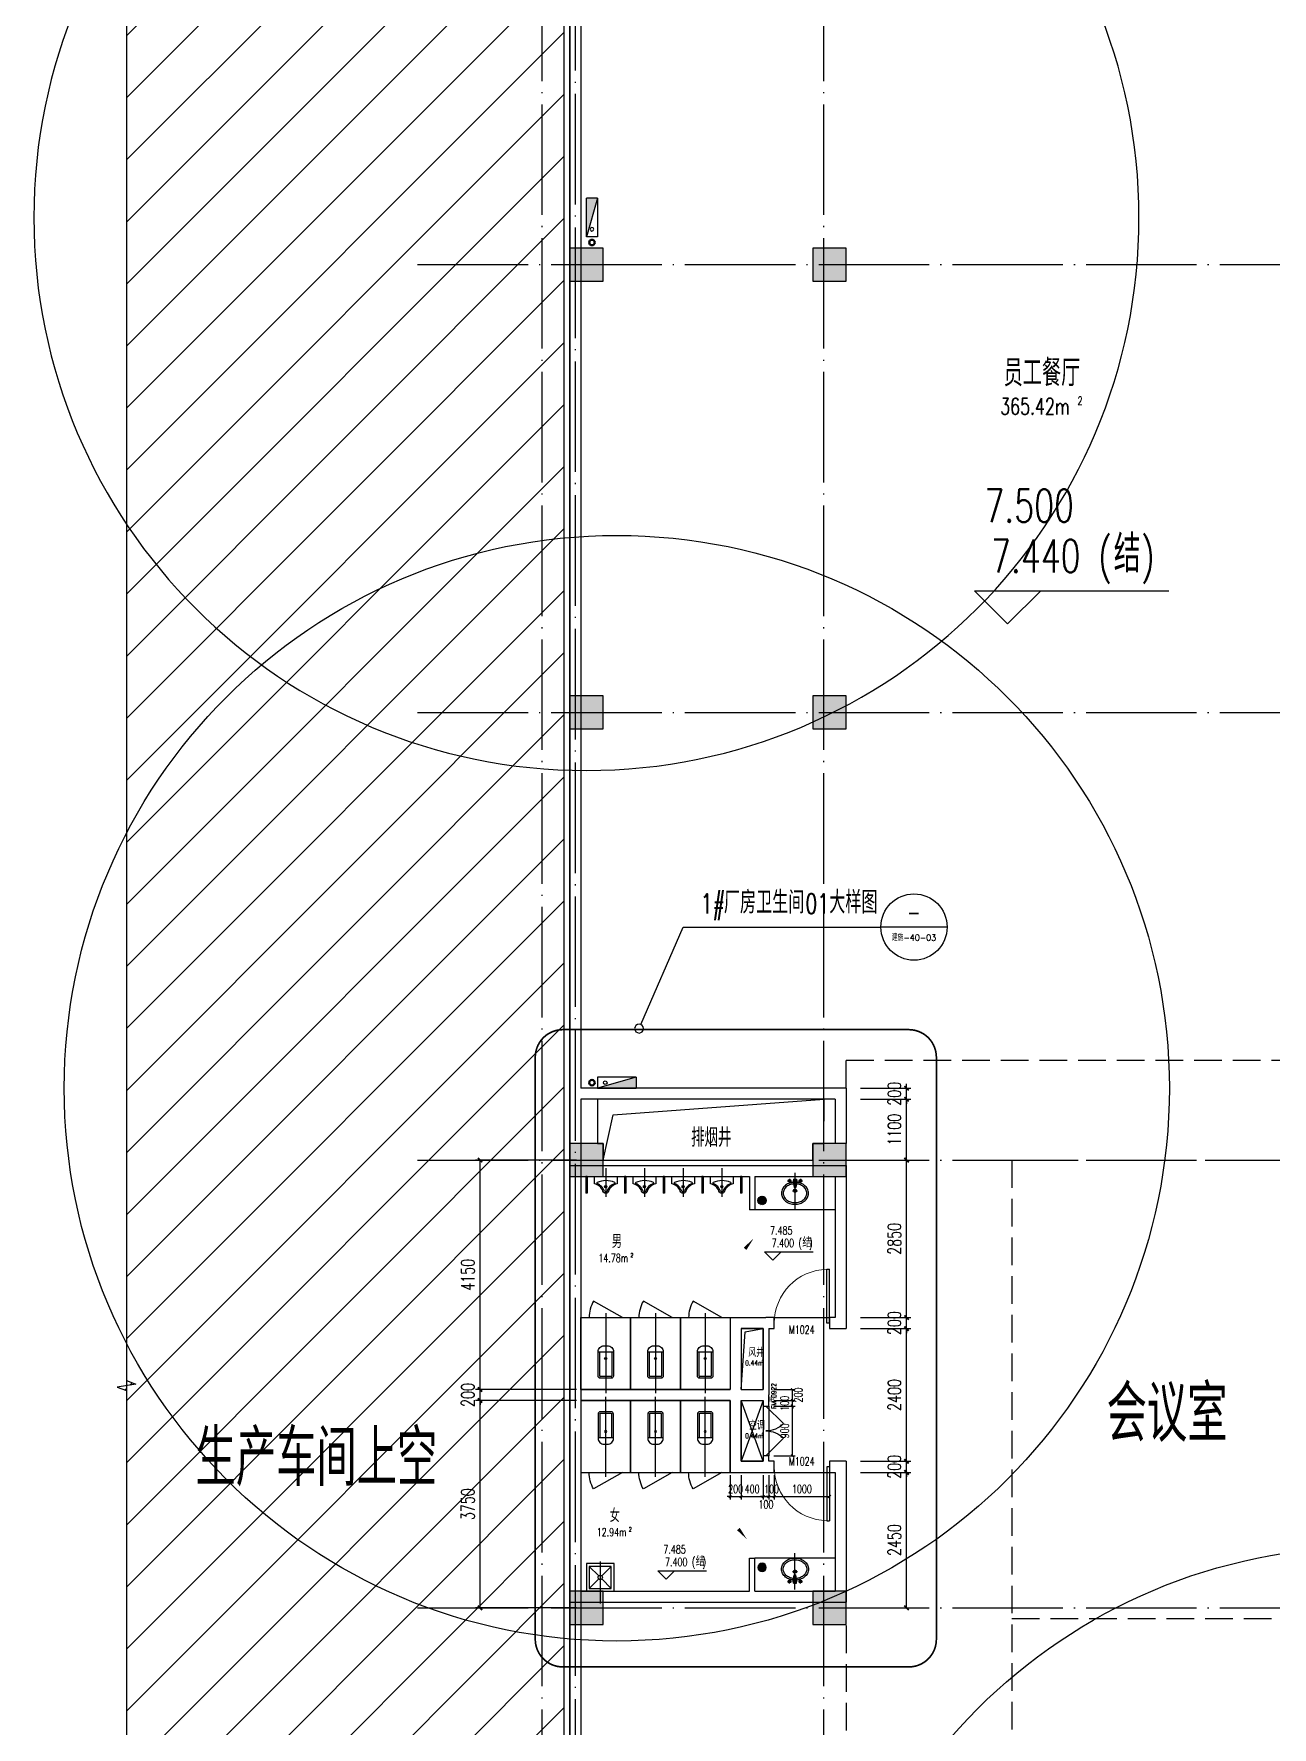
# Model space of a CAD drawing. Extents: x -1313754 to 847533, y 489853 to 941203.
# Drawn here: x -93656 to -71242, y 781061 to 811695 of the extents above; entities that cross this region are included whole.
import ezdxf
from ezdxf.enums import TextEntityAlignment as Align

# ---------------------------------------------------------------- set-up
doc = ezdxf.new("R2010")
doc.units = 0
doc.header["$LTSCALE"] = 1000
doc.header["$MEASUREMENT"] = 0
for name, pattern in [('10平面$1$DOTE', [2.42, 2, -0.2, 0.02, -0.2]), ('DASH', [0.35, 0.25, -0.1]), ('DOTE', [2.42, 2, -0.2, 0.02, -0.2])]:
    doc.linetypes.add(name, pattern=pattern)
doc.layers.get('Defpoints').update_dxf_attribs({"color": 210})
for name, color, linetype in [('10平面$1$A-AXIS-DOTE', 14, '10平面$1$DOTE'), ('A-AXIS-DOTE', 14, 'DOTE'), ('A-AXIS-DP', 126, 'Continuous'), ('A-AXIS-SYMB', 3, 'Continuous'), ('A-CURTAIN', 134, 'Continuous'), ('A-HATCH-2', 251, 'Continuous'), ('A-LIN-V', 9, 'Continuous'), ('A-WC', 223, 'Continuous'), ('A-WINDOW', 140, 'Continuous'), ('A-防火门窗', 1, 'Continuous'), ('AS-COLN', 6, 'Continuous'), ('AS-WALL', 40, 'Continuous'), ('AS-结构边线层', 200, 'Continuous'), ('DIM_ELEV', 3, 'Continuous'), ('PUB_HATCH', 8, 'Continuous'), ('PUB_TEXT', 7, 'Continuous'), ('SB_ZF消火栓', 10, 'Continuous'), ('建-房间', 7, 'Continuous'), ('建-标高', 3, 'Continuous'), ('建-门', 4, 'Continuous'), ('建-门窗编号', 7, 'Continuous')]:
    doc.layers.add(name, color=color, linetype=linetype)
doc.layers.add('LG-ZF消防', color=1, linetype='Continuous', lineweight=60)
doc.styles.add('_TCH_DIM', font='SIMPLEX', dxfattribs={"bigfont": 'GBCBIG'})
doc.styles.add('_TCH_DIM_T3', font='SIMPLEX', dxfattribs={"width": 0.705882, "bigfont": 'GBCBIG'})
doc.styles.add('A-AREA', font='SIMPLEX', dxfattribs={"bigfont": 'GBCBIG'})
doc.styles.add('A-STANDARD', font='SIMPLEX', dxfattribs={"bigfont": 'GBCBIG'})
doc.styles.add('A-WIN-LABEL', font='SIMPLEX', dxfattribs={"bigfont": 'GBCBIG'})
doc.styles.get("Standard").update_dxf_attribs({"font": 'gbenor.shx', "bigfont": 'gbcbig.shx'})
doc.dimstyles.new('_TCH_ARCH&&50', dxfattribs={"dimtxt": 148.75, "dimasz": 50, "dimexe": 50, "dimexo": 50, "dimgap": 63.125, "dimtad": 1, "dimdec": 0, "dimzin": 0, "dimdsep": 46, "dimtxsty": '_TCH_DIM_T3', "dimblk": 'ARCHTICK', "dimcen": 0.09, "dimclrt": 7, "dimazin": 2, "dimtfac": 1, "dimtdec": 0, "dimtix": 1, "dimtmove": 2, "dimatfit": 3, "dimfxl": 0, "dimtolj": 1, "dimtzin": 0, "dimarcsym": 0})
doc.dimstyles.new('_TCH_ARCH&&80', dxfattribs={"dimtxt": 238, "dimasz": 80, "dimexe": 80, "dimexo": 80, "dimgap": 101, "dimtad": 1, "dimdec": 0, "dimzin": 0, "dimdsep": 46, "dimtxsty": '_TCH_DIM_T3', "dimblk": 'ARCHTICK', "dimcen": 0.09, "dimclrt": 7, "dimazin": 2, "dimtfac": 1, "dimtdec": 0, "dimtix": 1, "dimtmove": 2, "dimatfit": 3, "dimfxl": 0, "dimtolj": 1, "dimtzin": 0, "dimarcsym": 0})

# ---------------------------------------------------------------- blocks, each defined once
blk = doc.blocks.new('dote')
at = {"layer": 'A-AXIS-DOTE'}
for p, q in [((136282.2, -69000), (136282.2, 36606.4)), ((141382.2, -69000), (141382.2, 36662.3)), ((136882.2, -68810), (136882.2, 36400)), ((134026.4, 2700), (158590, 2700)), ((134026.4, -5400), (158590, -5400)), ((134026.4, -13500), (158590, -13500)), ((134026.4, -21600), (158641.5, -21600))]:
    blk.add_line(p, q, dxfattribs=at)
blk = doc.blocks.new('10平面$0$A$C45A45C18')
at = {"color": 0}
for p, q in [((-117, -125), (-117, 75)), ((-107, 85), (322, 85)), ((322, -165), (322, 115)), ((950, -325, 0), (1250, 195, 0)), ((322, -135), (-107, -135))]:
    blk.add_line(p, q, dxfattribs=at)
at = {"color": 0, "elevation": 0}
blk.add_lwpolyline([(-350, 425), (950, 425), (950, -475), (-350, -475)], close=True, dxfattribs=at)
at = {"color": 0}
blk.add_lwpolyline([(-107, -165, -0.414214), (-147, -125), (-147, 75, -0.414214), (-107, 115), (332, 115, -0.414214), (442, 5), (442, -55, -0.414214), (332, -165)], format="xyb", close=True, dxfattribs=at)
blk.add_circle((211, -25), 20, dxfattribs=at)
for centre, radius, start, end in [((-107, 75), 10, 90, 180), ((950, -325, 0), 600, 60, 90), ((-107, -125), 10, 180, 270)]:
    blk.add_arc(centre, radius, start, end, dxfattribs=at)
for p in [(-147, -25), (211, -25)]:
    blk.add_point(p, dxfattribs=at)
at = {"layer": '10平面$1$A-AXIS-DOTE'}
blk.add_line((1031, -25), (-419, -25), dxfattribs=at)
blk = doc.blocks.new('10平面$0$$lvtry$00000224')
at = {"color": 0}
for p, q in [((-363, 0), (-363, -300)), ((-338, 0), (-363, 0)), ((-338, -300), (-363, -300)), ((-338, 0), (-338, -300)), ((337, 0), (337, -300)), ((362, 0), (337, 0)), ((362, -300), (337, -300)), ((362, 0), (362, -300))]:
    blk.add_line(p, q, dxfattribs=at)
at = {"color": 0, "elevation": 0}
blk.add_lwpolyline([(-205, -131), (-205, 0), (205, 0), (205, -131, 0.268068), (51, -263, -0.317765), (0, -300, -0.317765), (-51, -263, 0.268068)], format="xyb", close=True, dxfattribs=at)
at = {"color": 0}
blk.add_circle((0, -182, 0), 20, dxfattribs=at)
for centre, radius, start, end in [((-152, -115, 0), 10, 114.1084, 248.1394), ((5, -466, 0), 395, 66.6675, 114.1084), ((-243, -341, 0), 233, 19.2639, 68.1394), ((0, -256, 0), 24, 199.2639, 269.4998), ((0, -256, 0), 24, 270.5002, 340.7361), ((243, -341, 0), 233, 110.4941, 160.7361), ((158, -113, 0), 10, 290.4941, 66.6675)]:
    blk.add_arc(centre, radius, start, end, dxfattribs=at)
blk.add_point((0, -182, 0), dxfattribs=at)
at = {"layer": '10平面$1$A-AXIS-DOTE'}
blk.add_lwpolyline([(0, 153), (0, -367)], dxfattribs=at)
blk = doc.blocks.new('A$C34D37DA4')
at = {"ltscale": 0.5}
for points in [[(-250, -108), (250, -108), (250, 392), (-250, 392)], [(-200, -58), (200, -58), (200, 342), (-200, 342)]]:
    blk.add_lwpolyline(points, close=True, dxfattribs=at)
for points in [[(-200, 342), (-28, 171)], [(28, 171), (200, 342)], [(-200, -58), (-28, 114)], [(28, 114), (200, -58)]]:
    blk.add_lwpolyline(points, dxfattribs=at)
blk.add_circle((0, 142), 40, dxfattribs=at)
at = {"layer": 'A-AXIS-DOTE'}
blk.add_lwpolyline([(0, 427), (0, -333)], dxfattribs=at)
blk = doc.blocks.new('345345345')
at = {"layer": 'A-WC'}
h = blk.add_hatch(dxfattribs=at)
h.set_pattern_fill('ANSI31', color=256, scale=20)
h.set_pattern_definition([(45, (0, 0), (-22.4506403, 22.4506403), [])])
edge = h.paths.add_edge_path()
edge.add_arc((84993, -2400003), 150, 0, 360)
blk.add_circle((84993, -2400003), 150, dxfattribs=at)
blk = doc.blocks.new('$DorLib2D$00000001')
for p, q in [((0.45, 0.975), (0.5, 0.975)), ((0.45, 0), (0.45, 0.975)), ((0.5, 0), (0.5, 0.975)), ((0.5, 0), (0.45, 0))]:
    blk.add_line(p, q)
at = {"lineweight": 13}
blk.add_arc((0.475, 0), 0.975, 91.4693, 180, dxfattribs=at)
blk = doc.blocks.new('$DorLib2D$00000116')
at = {"color": 0}
for p, q in [((-0.5, 0), (-0.146, 0.354)), ((0.5, 0), (0.146, 0.354))]:
    blk.add_line(p, q, dxfattribs=at)
for centre, start, end in [((-0.5, 0), 0, 45), ((0.5, 0), 135, 180)]:
    blk.add_arc(centre, 0.5, start, end, dxfattribs=at)
blk = doc.blocks.new('33333333')
at = {"layer": '10平面$1$A-AXIS-DOTE'}
for points in [[(-140279, 791090), (-140279, 790430)], [(-140279, 783550), (-140279, 784210)]]:
    blk.add_lwpolyline(points, dxfattribs=at)
at = {"layer": 'A-AXIS-SYMB'}
for points in [[(-141450, 789390, 0, 0, 0), (-141030, 789900, 0, 64, 0), (-141183, 789715, 0, 0, 0)], [(-141570, 784970, 0, 0, 0), (-141150, 784460, 0, 64, 0), (-141303, 784645, 0, 0, 0)]]:
    blk.add_lwpolyline(points, format="xyseb", dxfattribs=at)
at = {"layer": 'A-WC'}
for p, q in [((-140379, 790983), (-140379, 790909)), ((-140304, 790972), (-140311, 790933)), ((-140304, 790972), (-140254, 790972)), ((-140304, 790972), (-140296, 790826)), ((-140254, 790972), (-140262, 790826)), ((-140254, 790972), (-140248, 790933)), ((-140179, 790983), (-140179, 790909)), ((-140416, 790946), (-140343, 790946)), ((-140324, 790765), (-140234, 790765)), ((-140311, 790933), (-140296, 790826)), ((-140303, 790953), (-140255, 790953)), ((-140296, 790836), (-140262, 790836)), ((-140296, 790826), (-140262, 790826)), ((-140279, 790810), (-140279, 790720)), ((-140248, 790933), (-140262, 790826)), ((-140216, 790946), (-140143, 790946)), ((-139554, 790420), (-141004, 790420)), ((-139554, 784120), (-141004, 784120)), ((-140416, 783694), (-140343, 783694)), ((-140379, 783657), (-140379, 783731)), ((-140324, 783875), (-140234, 783875)), ((-140311, 783707), (-140296, 783814)), ((-140304, 783668), (-140311, 783707)), ((-140304, 783668), (-140296, 783814)), ((-140304, 783668), (-140254, 783668)), ((-140303, 783687), (-140255, 783687)), ((-140296, 783814), (-140262, 783814)), ((-140296, 783804), (-140262, 783804)), ((-140279, 783830), (-140279, 783920)), ((-140254, 783668), (-140262, 783814)), ((-140248, 783707), (-140262, 783814)), ((-140254, 783668), (-140248, 783707)), ((-140216, 783694), (-140143, 783694)), ((-140179, 783657), (-140179, 783731))]:
    blk.add_line(p, q, dxfattribs=at)
for points in [[(-140309, 790919, 0.055034), (-140372, 790905, 0.088849), (-140448, 790864, 0.104988), (-140503, 790797, 0.12017), (-140522, 790720, 0.12017), (-140503, 790643, 0.104988), (-140448, 790576, 0.088849), (-140372, 790535, 0.080052), (-140279, 790520, 0.080052)], [(-140305, 790889, 0.056066), (-140363, 790877, 0.088849), (-140430, 790840, 0.104988), (-140477, 790783, 0.12017), (-140492, 790720, 0.12017), (-140477, 790657, 0.104988), (-140430, 790600, 0.088849), (-140363, 790563, 0.080052), (-140279, 790550, 0.080052)], [(-140279, 790520, 0.080052), (-140186, 790535, 0.088849), (-140110, 790576, 0.104988), (-140055, 790643, 0.12017), (-140036, 790720, 0.12017), (-140055, 790797, 0.104988), (-140110, 790864, 0.088849), (-140186, 790905, 0.055034), (-140250, 790919, 0.080052)], [(-140279, 790550, 0.080052), (-140196, 790563, 0.088849), (-140129, 790600, 0.104988), (-140082, 790657, 0.12017), (-140066, 790720, 0.12017), (-140082, 790783, 0.104988), (-140129, 790840, 0.088849), (-140196, 790877, 0.056066), (-140254, 790889, 0.080052)], [(-140309, 783721, -0.055034), (-140372, 783735, -0.088849), (-140448, 783776, -0.104988), (-140503, 783843, -0.12017), (-140522, 783920, -0.12017), (-140503, 783997, -0.104988), (-140448, 784064, -0.088849), (-140372, 784105, -0.080052), (-140279, 784120, -0.080052)], [(-140305, 783751, -0.056066), (-140363, 783763, -0.088849), (-140430, 783800, -0.104988), (-140477, 783857, -0.12017), (-140492, 783920, -0.12017), (-140477, 783983, -0.104988), (-140430, 784040, -0.088849), (-140363, 784077, -0.080052), (-140279, 784090, -0.080052)], [(-140279, 784120, -0.080052), (-140186, 784105, -0.088849), (-140110, 784064, -0.104988), (-140055, 783997, -0.12017), (-140036, 783920, -0.12017), (-140055, 783843, -0.104988), (-140110, 783776, -0.088849), (-140186, 783735, -0.055034), (-140250, 783721, -0.080052)], [(-140279, 784090, -0.080052), (-140196, 784077, -0.088849), (-140129, 784040, -0.104988), (-140082, 783983, -0.12017), (-140066, 783920, -0.12017), (-140082, 783857, -0.104988), (-140129, 783800, -0.088849), (-140196, 783763, -0.056066), (-140254, 783751, -0.080052)]]:
    blk.add_lwpolyline(points, format="xyb", dxfattribs=at)
for centre, radius in [((-140379, 790946), 25), ((-140179, 790946), 25), ((-140379, 790946), 15), ((-140279, 790765), 30), ((-140279, 790765), 20), ((-140179, 790946), 15), ((-140379, 783694), 25), ((-140379, 783694), 15), ((-140279, 783875), 30), ((-140279, 783875), 20), ((-140179, 783694), 25), ((-140179, 783694), 15)]:
    blk.add_circle(centre, radius, dxfattribs=at)
for centre, start, end in [((-140280, 790945), 80.5252, 279.4748), ((-140278, 790945), 260.5252, 99.4748), ((-140280, 783695), 80.5252, 279.4748), ((-140278, 783695), 260.5252, 99.4748)]:
    blk.add_arc(centre, 7.19, start, end, dxfattribs=at)
at = {"layer": 'A-防火门窗'}
for p, q in [((-140854, 786870), (-140854, 785970)), ((-140754, 786870), (-140754, 785970))]:
    blk.add_line(p, q, dxfattribs=at)
at = {"layer": 'AS-WALL'}
for p, q in [((-144354, 791220), (-141054, 791220)), ((-144354, 791220), (-144354, 787070)), ((-144154, 791020), (-141104, 791020)), ((-144154, 791020), (-144154, 787170)), ((-141104, 791020), (-141104, 790420)), ((-141054, 791220), (-139354, 791220)), ((-141004, 791020), (-141004, 790420)), ((-141004, 791020), (-139554, 791020)), ((-139554, 791020), (-139554, 791020)), ((-139554, 791020), (-139554, 788470)), ((-139354, 791220), (-139354, 791120)), ((-139354, 791120), (-139354, 791120)), ((-139354, 791120), (-139354, 790920)), ((-139354, 790920), (-139354, 790920)), ((-139354, 790920), (-139354, 788270)), ((-141004, 790420), (-141104, 790420)), ((-141454, 788470), (-141454, 787170)), ((-141454, 788470), (-140804, 788470)), ((-141254, 788270), (-141254, 787170)), ((-141254, 788270), (-140854, 788270)), ((-140854, 788270), (-140854, 787170)), ((-140654, 788470), (-140804, 788470)), ((-140754, 788270), (-140654, 788270)), ((-140754, 788270), (-140754, 787070)), ((-140654, 788270), (-140654, 788470)), ((-139554, 788470), (-139654, 788470)), ((-139654, 788470), (-139654, 788270)), ((-139654, 788270), (-139354, 788270)), ((-144354, 787070), (-144354, 783320)), ((-144154, 787170), (-141454, 787170)), ((-141254, 787170), (-140854, 787170)), ((-140754, 786870), (-140754, 787070)), ((-144154, 786970), (-141454, 786970)), ((-144154, 786970), (-144154, 783520)), ((-141454, 786970), (-141454, 785670)), ((-141254, 786970), (-140854, 786970)), ((-141254, 786970), (-141254, 785870)), ((-140854, 786970), (-140854, 786870)), ((-140854, 786870), (-140754, 786870)), ((-141254, 785870), (-140854, 785870)), ((-140754, 785970), (-140854, 785970)), ((-140854, 785970), (-140854, 785870)), ((-140754, 785870), (-140754, 785970)), ((-140654, 785870), (-140754, 785870)), ((-140654, 785670), (-140654, 785870)), ((-139354, 785870), (-139654, 785870)), ((-139654, 785870), (-139654, 785670)), ((-139354, 785870), (-139354, 783320)), ((-141454, 785670), (-140804, 785670)), ((-140804, 785670), (-140654, 785670)), ((-139654, 785670), (-139554, 785670)), ((-139554, 785670), (-139554, 783520)), ((-141104, 783520), (-141104, 784120)), ((-141104, 784120), (-141004, 784120)), ((-141004, 783520), (-141004, 784120)), ((-144354, 783320), (-141054, 783320)), ((-144154, 783520), (-141104, 783520)), ((-141054, 783320), (-139354, 783320)), ((-141004, 783520), (-139554, 783520))]:
    blk.add_line(p, q, dxfattribs=at)
at = {"layer": '建-门'}
for p, q in [((-140654, 788470), (-139654, 788470)), ((-140654, 785670), (-139654, 785670))]:
    blk.add_line(p, q, dxfattribs=at)
at = {"layer": 'A-CURTAIN', "zscale": 0.4999999999999999}
for p, xscale, yscale, rotation in [((233607, 1931455), 0.4999999999999999, 0.4999999999999999, 339.7997433646614), ((233607, -356915), -0.4999999999999994, 0.4999999999999994, 200.2002566353386)]:
    blk.add_blockref('345345345', p, dxfattribs=dict(at, xscale=xscale, yscale=yscale, rotation=rotation))
at = {"layer": 'A-WC'}
for name, p, rotation in [('10平面$0$$lvtry$00000224', (-143704, 791020), 359.9999983479594), ('10平面$0$$lvtry$00000224', (-143004, 791020), 359.9999983479594), ('10平面$0$$lvtry$00000224', (-142304, 791020), 359.9999983479594), ('10平面$0$$lvtry$00000224', (-141604, 791020), 359.9999983479594), ('10平面$0$A$C45A45C18', (-143729, 787520, 0), 90.00000039933396), ('10平面$0$A$C45A45C18', (-142829, 787520, 0), 90.00000039933396), ('10平面$0$A$C45A45C18', (-141929, 787520, 0), 90.00000039933396)]:
    blk.add_blockref(name, p, dxfattribs=dict(at, rotation=rotation))
at = {"layer": 'A-WC', "xscale": -1, "rotation": 89.99999962537163}
for p in [(-143729, 786620, 0), (-142829, 786620, 0), (-141929, 786620, 0)]:
    blk.add_blockref('10平面$0$A$C45A45C18', p, dxfattribs=at)
at = {"layer": 'A-WC'}
blk.add_blockref('A$C34D37DA4', (-143804, 783628), dxfattribs=at)
at = {"layer": 'A-防火门窗', "xscale": -900, "yscale": 900, "zscale": 100, "rotation": 269.9999999605117}
blk.add_blockref('$DorLib2D$00000116', (-140804, 786420), dxfattribs=at)
at = {"layer": '建-门'}
ref = blk.add_blockref('$DorLib2D$00000001', (-140154, 788370), dxfattribs=dict(at, xscale=1000, yscale=1000, zscale=199.9999999999999, rotation=359.9999998238549))
ref.add_attrib('A', 'M1024', (-140392, 788176), dxfattribs={"layer": '建-门窗编号', "ltscale": 500, "height": 148.8, "rotation": 360, "style": 'A-WIN-LABEL', "width": 0.705882})
ref = blk.add_blockref('$DorLib2D$00000001', (-140154, 785770), dxfattribs=dict(at, xscale=1000, yscale=-1000, zscale=199.9999999999999, rotation=2.705098788484255e-08))
ref.add_attrib('A', 'M1024', (-140392, 785796), dxfattribs={"layer": '建-门窗编号', "ltscale": 500, "height": 148.8, "rotation": 0, "style": 'A-WIN-LABEL', "width": 0.705882})
at = {"layer": 'A-防火门窗', "style": 'A-AREA'}
for s, p in [('风井', (-141125, 787760)), ('空调', (-141113, 786440))]:
    blk.add_text(s, height=144.7, dxfattribs=at).set_placement(p)
at = {"layer": 'A-防火门窗', "style": 'A-AREA', "width": 0.705882}
for s, height, p in [('0.44m', 89.2, (-141180, 787606)), ('2', 44.6, (-140880, 787659)), ('0.44m', 89.2, (-141180, 786286)), ('2', 44.6, (-140880, 786339))]:
    blk.add_text(s, height=height, dxfattribs=at).set_placement(p)
at = {"layer": '建-房间', "style": 'A-AREA'}
for s, p in [('男', (-143592, 789730)), ('女', (-143632, 784770))]:
    blk.add_text(s, height=241, dxfattribs=at).set_placement(p)
at = {"layer": '建-房间', "style": 'A-AREA', "width": 0.705882}
for s, height, p in [('14.78m', 148.8, (-143838, 789474)), ('2', 74.4, (-143258, 789562)), ('12.94m', 148.8, (-143868, 784514)), ('2', 74.4, (-143288, 784602))]:
    blk.add_text(s, height=height, dxfattribs=at).set_placement(p)
at = {"layer": '建-门窗编号', "style": 'A-WIN-LABEL'}
blk.add_text('丙', height=101, rotation=90, dxfattribs=at).set_placement((-140618, 786945))
at = {"layer": '建-门窗编号', "style": 'A-WIN-LABEL', "width": 0.705882}
for s, p in [('0922', (-140618, 787019)), ('FM', (-140618, 786819))]:
    blk.add_text(s, height=89.2, rotation=90, dxfattribs=at).set_placement(p)
blk = doc.blocks.new('43243')
at = {"layer": 'AS-结构边线层'}
for p, q in [((-80454, 785870), (-80854, 786970)), ((-80454, 786970), (-80854, 785870))]:
    blk.add_line(p, q, dxfattribs=at)
for points in [[(-83954, 741420), (-83954, 832020), (-83354, 832020), (-83354, 831920), (-82854, 831920), (-82854, 831720), (-80554, 831720), (-80554, 831920), (-80254, 831920), (-80254, 832220), (-68354, 832220), (-68354, 821020), (-70554, 821020), (-70554, 818320), (-68354, 818320), (-68354, 782920), (-70554, 782920), (-70554, 774520)], [(-83354, 791320), (-83171, 792137), (-79350, 792420)], [(-80854, 787170), (-80780, 788210), (-80454, 788270)]]:
    blk.add_lwpolyline(points, dxfattribs=at)
for points in [[(-83454, 792420), (-83454, 791620), (-83354, 791620), (-83354, 791320), (-79554, 791320), (-79554, 791620), (-79354, 791620), (-79350, 792420)], [(-80854, 787170), (-80454, 787170), (-80454, 788270), (-80854, 788270)], [(-80854, 786970), (-80454, 786970), (-80454, 785870), (-80854, 785870)]]:
    blk.add_lwpolyline(points, close=True, dxfattribs=at)
blk = doc.blocks.new('3132')
at = {"layer": 'A-AXIS-SYMB'}
for p, q in [((-82668, 793774), (-81901, 795536)), ((-81901, 795536), (-78325, 795536)), ((-77125, 795536), (-78325, 795536))]:
    blk.add_line(p, q, dxfattribs=at)
blk.add_lwpolyline([(-82619, 793700, 1), (-82781, 793700, 1)], format="xyb", close=True, dxfattribs=at)
blk.add_circle((-77725, 795536), 600, dxfattribs=at)
at = {"layer": 'DIM_ELEV', "linetype": 'DASH', "const_width": 30}
blk.add_lwpolyline([(-84080, 793680), (-77820, 793680, -0.414214), (-77320, 793180), (-77320, 782650, -0.414214), (-77820, 782150), (-84080, 782150, -0.414214), (-84580, 782650), (-84580, 793180, -0.414214)], format="xyb", close=True, dxfattribs=at)
at = {"layer": 'PUB_TEXT', "style": '_TCH_DIM', "width": 0.705882}
for s, p in [('1#', (-81587, 795781)), ('01', (-79692, 795781))]:
    blk.add_text(s, height=357, dxfattribs=at).set_placement(p)
at = {"layer": 'PUB_TEXT', "style": '_TCH_DIM'}
for s, p in [('厂房卫生间', (-81167, 795781)), ('大样图', (-79260, 795781))]:
    blk.add_text(s, height=405.1, dxfattribs=at).set_placement(p)
for s, height, width, p, p2 in [('-', 365, 0.777778, (-77847, 795624), (-77604, 795624)), ('建施-40-03', 114.3, 0.947735, (-78126, 795288), (-77325, 795288))]:
    blk.add_text(s, height=height, dxfattribs=dict(at, width=width)).set_placement(p, p2, align=Align.FIT)
blk = doc.blocks.new('A$C5D961328')
at = {"layer": 'SB_ZF消火栓'}
blk.add_hatch(color=256, dxfattribs=at).paths.add_polyline_path([(0, 40), (700, 40), (700, 240)])
at = {"layer": 'A-LIN-V', "ltscale": 500}
blk.add_circle((350, 40), 10001, dxfattribs=at)
at = {"layer": 'SB_ZF消火栓'}
for p, q in [((700, 240), (0, 240)), ((0, 240), (0, 40)), ((700, 240), (0, 40)), ((0, 40), (700, 40)), ((700, 240), (700, 40))]:
    blk.add_line(p, q, dxfattribs=at)
at = {"layer": 'SB_ZF消火栓', "color": 1}
blk.add_circle((140, 140), 32.5, dxfattribs=at)
blk = doc.blocks.new('43242343')
at = {"layer": 'LG-ZF消防', "linetype": 'Continuous'}
for centre in [(-83554, 807920), (-83554, 792720)]:
    blk.add_circle(centre, 50, dxfattribs=at)
blk = doc.blocks.new('234243242332')
at = {"layer": 'LG-ZF消防', "linetype": 'Continuous'}
blk.add_blockref('43242343', (0, 0), dxfattribs=at)
at = {"layer": 'SB_ZF消火栓', "xscale": -1, "rotation": 270}
blk.add_blockref('A$C5D961328', (-83694, 808020), dxfattribs=at)
at = {"layer": 'SB_ZF消火栓'}
blk.add_blockref('A$C5D961328', (-83454, 792580), dxfattribs=at)
at = {"layer": 'SB_ZF消火栓', "rotation": 180}
blk.add_blockref('A$C5D961328', (-69154, 774360), dxfattribs=at)
blk = doc.blocks.new('w4324323333')
at = {"layer": 'AS-COLN'}
for p, q in [((-83354, 807820), (-83954, 807820)), ((-83954, 807820), (-83954, 807220)), ((-83354, 807220), (-83354, 807820)), ((-78954, 807820), (-79554, 807820)), ((-79554, 807820), (-79554, 807220)), ((-78954, 807220), (-78954, 807820)), ((-83954, 807220), (-83354, 807220)), ((-79554, 807220), (-78954, 807220)), ((-83354, 799720), (-83954, 799720)), ((-83954, 799720), (-83954, 799120)), ((-83354, 799120), (-83354, 799720)), ((-78954, 799720), (-79554, 799720)), ((-79554, 799720), (-79554, 799120)), ((-78954, 799120), (-78954, 799720)), ((-83954, 799120), (-83354, 799120)), ((-79554, 799120), (-78954, 799120)), ((-83354, 791620), (-83954, 791620)), ((-83954, 791620), (-83954, 791020)), ((-83354, 791020), (-83354, 791620)), ((-78954, 791620), (-79554, 791620)), ((-79554, 791620), (-79554, 791020)), ((-78954, 791020), (-78954, 791620)), ((-83954, 791020), (-83354, 791020)), ((-79554, 791020), (-78954, 791020)), ((-83354, 783520), (-83954, 783520)), ((-83954, 783520), (-83954, 782920)), ((-83354, 782920), (-83354, 783520)), ((-78954, 783520), (-79554, 783520)), ((-79554, 783520), (-79554, 782920)), ((-78954, 782920), (-78954, 783520)), ((-83954, 782920), (-83354, 782920)), ((-79554, 782920), (-78954, 782920))]:
    blk.add_line(p, q, dxfattribs=at)
blk = doc.blocks.new('_ArchTick')
at = {"color": 0, "linetype": 'ByBlock', "const_width": 0.4}
blk.add_lwpolyline([(-0.5, -0.5), (0.5, 0.5)], dxfattribs=at)
blk = doc.blocks.new('*D240')
at = {"layer": 'A-AXIS-DP', "color": 0, "lineweight": -2}
for p, q in [((-80264, 786870), (-79877, 786870)), ((-79927, 785970), (-79927, 786870)), ((-80264, 785970), (-79877, 785970))]:
    blk.add_line(p, q, dxfattribs=at)
at = {"layer": 'Defpoints', "color": 0}
for p in [(-80314, 786870), (-79927, 786870), (-80314, 785970)]:
    blk.add_point(p, dxfattribs=at)
at = {"layer": 'A-AXIS-DP', "color": 0, "lineweight": -2, "xscale": 50, "yscale": 50, "zscale": 50}
for p, rotation in [((-79927, 786870), 90), ((-79927, 785970), 270)]:
    blk.add_blockref('_ArchTick', p, dxfattribs=dict(at, rotation=rotation))
at = {"layer": 'A-AXIS-DP', "color": 7, "insert": (-80065, 786420), "char_height": 148.8, "attachment_point": 5, "rotation": 90, "style": '_TCH_DIM_T3'}
blk.add_mtext('\\A1;900', dxfattribs=at)
blk = doc.blocks.new('*D241')
at = {"layer": 'A-AXIS-DP', "color": 0, "lineweight": -2}
for p, q in [((-79927, 786970), (-79927, 787020)), ((-80264, 786970), (-79877, 786970)), ((-80264, 786870), (-79877, 786870)), ((-79927, 786870), (-79927, 786970)), ((-79927, 786870), (-79927, 786820))]:
    blk.add_line(p, q, dxfattribs=at)
at = {"layer": 'Defpoints', "color": 0}
for p in [(-80314, 786970), (-80314, 786870), (-79927, 786970)]:
    blk.add_point(p, dxfattribs=at)
at = {"layer": 'A-AXIS-DP', "color": 0, "lineweight": -2, "xscale": 50, "yscale": 50, "zscale": 50}
for p, rotation in [((-79927, 786970), 270), ((-79927, 786870), 90)]:
    blk.add_blockref('_ArchTick', p, dxfattribs=dict(at, rotation=rotation))
at = {"layer": 'A-AXIS-DP', "color": 7, "insert": (-80065, 786920), "char_height": 148.8, "attachment_point": 5, "rotation": 90, "style": '_TCH_DIM_T3'}
blk.add_mtext('\\A1;100', dxfattribs=at)
blk = doc.blocks.new('*D242')
at = {"layer": 'A-AXIS-DP', "color": 0, "lineweight": -2}
for p, q in [((-80264, 787170), (-79877, 787170)), ((-79927, 786970), (-79927, 787170)), ((-80264, 786970), (-79877, 786970))]:
    blk.add_line(p, q, dxfattribs=at)
at = {"layer": 'Defpoints', "color": 0}
for p in [(-80314, 787170), (-79927, 787170), (-80314, 786970)]:
    blk.add_point(p, dxfattribs=at)
at = {"layer": 'A-AXIS-DP', "color": 0, "lineweight": -2, "xscale": 50, "yscale": 50, "zscale": 50}
for p, rotation in [((-79927, 787170), 90), ((-79927, 786970), 270)]:
    blk.add_blockref('_ArchTick', p, dxfattribs=dict(at, rotation=rotation))
at = {"layer": 'A-AXIS-DP', "color": 7, "insert": (-79820, 787070), "char_height": 148.8, "attachment_point": 5, "rotation": 90, "style": '_TCH_DIM_T3'}
blk.add_mtext('\\A1;200', dxfattribs=at)
blk = doc.blocks.new('*D243')
at = {"layer": 'A-AXIS-DP', "color": 0, "lineweight": -2}
for p, q in [((-80254, 785620), (-80254, 785182)), ((-79254, 785620), (-79254, 785182)), ((-80254, 785232), (-79254, 785232))]:
    blk.add_line(p, q, dxfattribs=at)
at = {"layer": 'Defpoints', "color": 0}
for p in [(-80254, 785670), (-79254, 785670), (-79254, 785232)]:
    blk.add_point(p, dxfattribs=at)
at = {"layer": 'A-AXIS-DP', "color": 0, "lineweight": -2, "xscale": 50, "yscale": 50, "zscale": 50, "rotation": 180}
blk.add_blockref('_ArchTick', (-80254, 785232), dxfattribs=at)
at = {"layer": 'A-AXIS-DP', "color": 0, "lineweight": -2, "xscale": 50, "yscale": 50, "zscale": 50}
blk.add_blockref('_ArchTick', (-79254, 785232), dxfattribs=at)
at = {"layer": 'A-AXIS-DP', "color": 7, "insert": (-79754, 785370), "char_height": 148.8, "attachment_point": 5, "style": '_TCH_DIM_T3'}
blk.add_mtext('\\A1;1000', dxfattribs=at)
blk = doc.blocks.new('*D244')
at = {"layer": 'A-AXIS-DP', "color": 0, "lineweight": -2}
for p, q in [((-80354, 785620), (-80354, 785182)), ((-80254, 785620), (-80254, 785182)), ((-80354, 785232), (-80404, 785232)), ((-80354, 785232), (-80254, 785232)), ((-80254, 785232), (-80204, 785232))]:
    blk.add_line(p, q, dxfattribs=at)
at = {"layer": 'Defpoints', "color": 0}
for p in [(-80354, 785670), (-80254, 785670), (-80254, 785232)]:
    blk.add_point(p, dxfattribs=at)
at = {"layer": 'A-AXIS-DP', "color": 0, "lineweight": -2, "xscale": 50, "yscale": 50, "zscale": 50}
blk.add_blockref('_ArchTick', (-80354, 785232), dxfattribs=at)
at = {"layer": 'A-AXIS-DP', "color": 0, "lineweight": -2, "xscale": 50, "yscale": 50, "zscale": 50, "rotation": 180}
blk.add_blockref('_ArchTick', (-80254, 785232), dxfattribs=at)
at = {"layer": 'A-AXIS-DP', "color": 7, "insert": (-80304, 785370), "char_height": 148.8, "attachment_point": 5, "style": '_TCH_DIM_T3'}
blk.add_mtext('\\A1;100', dxfattribs=at)
blk = doc.blocks.new('*D245')
at = {"layer": 'A-AXIS-DP', "color": 0, "lineweight": -2}
for p, q in [((-80454, 785620), (-80454, 785182)), ((-80354, 785620), (-80354, 785182)), ((-80454, 785232), (-80504, 785232)), ((-80454, 785232), (-80354, 785232)), ((-80354, 785232), (-80304, 785232))]:
    blk.add_line(p, q, dxfattribs=at)
at = {"layer": 'Defpoints', "color": 0}
for p in [(-80454, 785670), (-80354, 785670), (-80354, 785232)]:
    blk.add_point(p, dxfattribs=at)
at = {"layer": 'A-AXIS-DP', "color": 0, "lineweight": -2, "xscale": 50, "yscale": 50, "zscale": 50}
blk.add_blockref('_ArchTick', (-80454, 785232), dxfattribs=at)
at = {"layer": 'A-AXIS-DP', "color": 0, "lineweight": -2, "xscale": 50, "yscale": 50, "zscale": 50, "rotation": 180}
blk.add_blockref('_ArchTick', (-80354, 785232), dxfattribs=at)
at = {"layer": 'A-AXIS-DP', "color": 7, "insert": (-80404, 785090), "char_height": 148.8, "attachment_point": 5, "style": '_TCH_DIM_T3'}
blk.add_mtext('\\A1;100', dxfattribs=at)
blk = doc.blocks.new('*D246')
at = {"layer": 'A-AXIS-DP', "color": 0, "lineweight": -2}
for p, q in [((-80854, 785620), (-80854, 785182)), ((-80454, 785620), (-80454, 785182)), ((-80854, 785232), (-80454, 785232))]:
    blk.add_line(p, q, dxfattribs=at)
at = {"layer": 'Defpoints', "color": 0}
for p in [(-80854, 785670), (-80454, 785670), (-80454, 785232)]:
    blk.add_point(p, dxfattribs=at)
at = {"layer": 'A-AXIS-DP', "color": 0, "lineweight": -2, "xscale": 50, "yscale": 50, "zscale": 50, "rotation": 180}
blk.add_blockref('_ArchTick', (-80854, 785232), dxfattribs=at)
at = {"layer": 'A-AXIS-DP', "color": 0, "lineweight": -2, "xscale": 50, "yscale": 50, "zscale": 50}
blk.add_blockref('_ArchTick', (-80454, 785232), dxfattribs=at)
at = {"layer": 'A-AXIS-DP', "color": 7, "insert": (-80654, 785370), "char_height": 148.8, "attachment_point": 5, "style": '_TCH_DIM_T3'}
blk.add_mtext('\\A1;400', dxfattribs=at)
blk = doc.blocks.new('*D247')
at = {"layer": 'A-AXIS-DP', "color": 0, "lineweight": -2}
for p, q in [((-81054, 785620), (-81054, 785182)), ((-80854, 785620), (-80854, 785182)), ((-81054, 785232), (-81104, 785232)), ((-81054, 785232), (-80854, 785232)), ((-80854, 785232), (-80804, 785232))]:
    blk.add_line(p, q, dxfattribs=at)
at = {"layer": 'Defpoints', "color": 0}
for p in [(-81054, 785670), (-80854, 785670), (-80854, 785232)]:
    blk.add_point(p, dxfattribs=at)
at = {"layer": 'A-AXIS-DP', "color": 0, "lineweight": -2, "xscale": 50, "yscale": 50, "zscale": 50}
blk.add_blockref('_ArchTick', (-81054, 785232), dxfattribs=at)
at = {"layer": 'A-AXIS-DP', "color": 0, "lineweight": -2, "xscale": 50, "yscale": 50, "zscale": 50, "rotation": 180}
blk.add_blockref('_ArchTick', (-80854, 785232), dxfattribs=at)
at = {"layer": 'A-AXIS-DP', "color": 7, "insert": (-80954, 785370), "char_height": 148.8, "attachment_point": 5, "style": '_TCH_DIM_T3'}
blk.add_mtext('\\A1;200', dxfattribs=at)
blk = doc.blocks.new('*D269')
at = {"layer": 'A-AXIS-DP', "color": 0, "lineweight": -2}
for p, q in [((-83834, 791320), (-85660, 791320)), ((-85580, 787170), (-85580, 791320)), ((-83834, 787170), (-85660, 787170))]:
    blk.add_line(p, q, dxfattribs=at)
at = {"layer": 'Defpoints', "color": 0}
for p in [(-85580, 791320), (-83754, 791320), (-83754, 787170)]:
    blk.add_point(p, dxfattribs=at)
at = {"layer": 'A-AXIS-DP', "color": 0, "lineweight": -2, "xscale": 80, "yscale": 80, "zscale": 80}
for p, rotation in [((-85580, 791320), 90), ((-85580, 787170), 270)]:
    blk.add_blockref('_ArchTick', p, dxfattribs=dict(at, rotation=rotation))
at = {"layer": 'A-AXIS-DP', "color": 7, "insert": (-85800, 789245), "char_height": 238, "attachment_point": 5, "rotation": 90, "style": '_TCH_DIM_T3'}
blk.add_mtext('\\A1;4150', dxfattribs=at)
blk = doc.blocks.new('*D270')
at = {"layer": 'A-AXIS-DP', "color": 0, "lineweight": -2}
for p, q in [((-83834, 787170), (-85660, 787170)), ((-85580, 787170), (-85580, 787250)), ((-85580, 786970), (-85580, 787170)), ((-83834, 786970), (-85660, 786970)), ((-85580, 786970), (-85580, 786890))]:
    blk.add_line(p, q, dxfattribs=at)
at = {"layer": 'Defpoints', "color": 0}
for p in [(-85580, 787170), (-83754, 787170), (-83754, 786970)]:
    blk.add_point(p, dxfattribs=at)
at = {"layer": 'A-AXIS-DP', "color": 0, "lineweight": -2, "xscale": 80, "yscale": 80, "zscale": 80}
for p, rotation in [((-85580, 787170), 270), ((-85580, 786970), 90)]:
    blk.add_blockref('_ArchTick', p, dxfattribs=dict(at, rotation=rotation))
at = {"layer": 'A-AXIS-DP', "color": 7, "insert": (-85800, 787070), "char_height": 238, "attachment_point": 5, "rotation": 90, "style": '_TCH_DIM_T3'}
blk.add_mtext('\\A1;200', dxfattribs=at)
blk = doc.blocks.new('*D271')
at = {"layer": 'A-AXIS-DP', "color": 0, "lineweight": -2}
for p, q in [((-83834, 786970), (-85660, 786970)), ((-85580, 783220), (-85580, 786970)), ((-83834, 783220), (-85660, 783220))]:
    blk.add_line(p, q, dxfattribs=at)
at = {"layer": 'Defpoints', "color": 0}
for p in [(-85580, 786970), (-83754, 786970), (-83754, 783220)]:
    blk.add_point(p, dxfattribs=at)
at = {"layer": 'A-AXIS-DP', "color": 0, "lineweight": -2, "xscale": 80, "yscale": 80, "zscale": 80}
for p, rotation in [((-85580, 786970), 90), ((-85580, 783220), 270)]:
    blk.add_blockref('_ArchTick', p, dxfattribs=dict(at, rotation=rotation))
at = {"layer": 'A-AXIS-DP', "color": 7, "insert": (-85800, 785095), "char_height": 238, "attachment_point": 5, "rotation": 90, "style": '_TCH_DIM_T3'}
blk.add_mtext('\\A1;3750', dxfattribs=at)
blk = doc.blocks.new('*D826')
at = {"layer": 'A-AXIS-DP', "color": 0, "lineweight": -2}
for p, q in [((-78694, 785670), (-77780, 785670)), ((-77860, 783220), (-77860, 785670)), ((-78694, 783220), (-77780, 783220))]:
    blk.add_line(p, q, dxfattribs=at)
at = {"layer": 'Defpoints', "color": 0}
for p in [(-78774, 785670), (-77860, 785670), (-78774, 783220)]:
    blk.add_point(p, dxfattribs=at)
at = {"layer": 'A-AXIS-DP', "color": 0, "lineweight": -2, "xscale": 80, "yscale": 80, "zscale": 80}
for p, rotation in [((-77860, 785670), 90), ((-77860, 783220), 270)]:
    blk.add_blockref('_ArchTick', p, dxfattribs=dict(at, rotation=rotation))
at = {"layer": 'A-AXIS-DP', "color": 7, "insert": (-78080, 784445), "char_height": 238, "attachment_point": 5, "rotation": 90, "style": '_TCH_DIM_T3'}
blk.add_mtext('\\A1;2450', dxfattribs=at)
blk = doc.blocks.new('*D827')
at = {"layer": 'A-AXIS-DP', "color": 0, "lineweight": -2}
for p, q in [((-78694, 785870), (-77780, 785870)), ((-77860, 785870), (-77860, 785950)), ((-77860, 785670), (-77860, 785870)), ((-78694, 785670), (-77780, 785670)), ((-77860, 785670), (-77860, 785590))]:
    blk.add_line(p, q, dxfattribs=at)
at = {"layer": 'Defpoints', "color": 0}
for p in [(-78774, 785870), (-77860, 785870), (-78774, 785670)]:
    blk.add_point(p, dxfattribs=at)
at = {"layer": 'A-AXIS-DP', "color": 0, "lineweight": -2, "xscale": 80, "yscale": 80, "zscale": 80}
for p, rotation in [((-77860, 785870), 270), ((-77860, 785670), 90)]:
    blk.add_blockref('_ArchTick', p, dxfattribs=dict(at, rotation=rotation))
at = {"layer": 'A-AXIS-DP', "color": 7, "insert": (-78080, 785770), "char_height": 238, "attachment_point": 5, "rotation": 90, "style": '_TCH_DIM_T3'}
blk.add_mtext('\\A1;200', dxfattribs=at)
blk = doc.blocks.new('*D828')
at = {"layer": 'A-AXIS-DP', "color": 0, "lineweight": -2}
for p, q in [((-78694, 788270), (-77780, 788270)), ((-77860, 785870), (-77860, 788270)), ((-78694, 785870), (-77780, 785870))]:
    blk.add_line(p, q, dxfattribs=at)
at = {"layer": 'Defpoints', "color": 0}
for p in [(-78774, 788270), (-77860, 788270), (-78774, 785870)]:
    blk.add_point(p, dxfattribs=at)
at = {"layer": 'A-AXIS-DP', "color": 0, "lineweight": -2, "xscale": 80, "yscale": 80, "zscale": 80}
for p, rotation in [((-77860, 788270), 90), ((-77860, 785870), 270)]:
    blk.add_blockref('_ArchTick', p, dxfattribs=dict(at, rotation=rotation))
at = {"layer": 'A-AXIS-DP', "color": 7, "insert": (-78080, 787070), "char_height": 238, "attachment_point": 5, "rotation": 90, "style": '_TCH_DIM_T3'}
blk.add_mtext('\\A1;2400', dxfattribs=at)
blk = doc.blocks.new('*D829')
at = {"layer": 'A-AXIS-DP', "color": 0, "lineweight": -2}
for p, q in [((-77860, 788470), (-77860, 788550)), ((-78694, 788470), (-77780, 788470)), ((-78694, 788270), (-77780, 788270)), ((-77860, 788270), (-77860, 788470)), ((-77860, 788270), (-77860, 788190))]:
    blk.add_line(p, q, dxfattribs=at)
at = {"layer": 'Defpoints', "color": 0}
for p in [(-78774, 788470), (-78774, 788270), (-77860, 788470)]:
    blk.add_point(p, dxfattribs=at)
at = {"layer": 'A-AXIS-DP', "color": 0, "lineweight": -2, "xscale": 80, "yscale": 80, "zscale": 80}
for p, rotation in [((-77860, 788470), 270), ((-77860, 788270), 90)]:
    blk.add_blockref('_ArchTick', p, dxfattribs=dict(at, rotation=rotation))
at = {"layer": 'A-AXIS-DP', "color": 7, "insert": (-78080, 788370), "char_height": 238, "attachment_point": 5, "rotation": 90, "style": '_TCH_DIM_T3'}
blk.add_mtext('\\A1;200', dxfattribs=at)
blk = doc.blocks.new('*D830')
at = {"layer": 'A-AXIS-DP', "color": 0, "lineweight": -2}
for p, q in [((-78694, 791320), (-77780, 791320)), ((-77860, 788470), (-77860, 791320)), ((-78694, 788470), (-77780, 788470))]:
    blk.add_line(p, q, dxfattribs=at)
at = {"layer": 'Defpoints', "color": 0}
for p in [(-78774, 791320), (-77860, 791320), (-78774, 788470)]:
    blk.add_point(p, dxfattribs=at)
at = {"layer": 'A-AXIS-DP', "color": 0, "lineweight": -2, "xscale": 80, "yscale": 80, "zscale": 80}
for p, rotation in [((-77860, 791320), 90), ((-77860, 788470), 270)]:
    blk.add_blockref('_ArchTick', p, dxfattribs=dict(at, rotation=rotation))
at = {"layer": 'A-AXIS-DP', "color": 7, "insert": (-78080, 789895), "char_height": 238, "attachment_point": 5, "rotation": 90, "style": '_TCH_DIM_T3'}
blk.add_mtext('\\A1;2850', dxfattribs=at)
blk = doc.blocks.new('*D831')
at = {"layer": 'A-AXIS-DP', "color": 0, "lineweight": -2}
for p, q in [((-78694, 792420), (-77780, 792420)), ((-77860, 791320), (-77860, 792420)), ((-78694, 791320), (-77780, 791320))]:
    blk.add_line(p, q, dxfattribs=at)
at = {"layer": 'Defpoints', "color": 0}
for p in [(-78774, 792420), (-77860, 792420), (-78774, 791320)]:
    blk.add_point(p, dxfattribs=at)
at = {"layer": 'A-AXIS-DP', "color": 0, "lineweight": -2, "xscale": 80, "yscale": 80, "zscale": 80}
for p, rotation in [((-77860, 792420), 90), ((-77860, 791320), 270)]:
    blk.add_blockref('_ArchTick', p, dxfattribs=dict(at, rotation=rotation))
at = {"layer": 'A-AXIS-DP', "color": 7, "insert": (-78080, 791870), "char_height": 238, "attachment_point": 5, "rotation": 90, "style": '_TCH_DIM_T3'}
blk.add_mtext('\\A1;1100', dxfattribs=at)
blk = doc.blocks.new('*D832')
at = {"layer": 'A-AXIS-DP', "color": 0, "lineweight": -2}
for p, q in [((-78694, 792620), (-77780, 792620)), ((-77860, 792620), (-77860, 792700)), ((-77860, 792420), (-77860, 792620)), ((-78694, 792420), (-77780, 792420)), ((-77860, 792420), (-77860, 792340))]:
    blk.add_line(p, q, dxfattribs=at)
at = {"layer": 'Defpoints', "color": 0}
for p in [(-78774, 792620), (-77860, 792620), (-78774, 792420)]:
    blk.add_point(p, dxfattribs=at)
at = {"layer": 'A-AXIS-DP', "color": 0, "lineweight": -2, "xscale": 80, "yscale": 80, "zscale": 80}
for p, rotation in [((-77860, 792620), 270), ((-77860, 792420), 90)]:
    blk.add_blockref('_ArchTick', p, dxfattribs=dict(at, rotation=rotation))
at = {"layer": 'A-AXIS-DP', "color": 7, "insert": (-78080, 792520), "char_height": 238, "attachment_point": 5, "rotation": 90, "style": '_TCH_DIM_T3'}
blk.add_mtext('\\A1;200', dxfattribs=at)

msp = doc.modelspace()

# ---------------------------------------------------------------- hatches: boundary and pattern name
at = {"layer": 'A-HATCH-2'}
h = msp.add_hatch(dxfattribs=at)
h.set_pattern_fill('ANSI31', color=256, scale=500)
h.set_pattern_definition([(45, (0, 0), (-561.266, 561.266), [])])
h.paths.add_polyline_path([(-84054.2, 832520), (-91980, 832520), (-91980, 741120), (-84054.2, 741120)])
at = {"layer": 'A-WINDOW'}
h = msp.add_hatch(dxfattribs=at)
h.set_pattern_fill('ANSI31', color=256, scale=100)
h.set_pattern_definition([(45, (0, 0), (-112.253202, 112.253202), [])])
edge = h.paths.add_edge_path()
edge.add_line((-91980, 835400), (-91980, 787330))
edge.add_line((-91980, 787330), (-91812, 787268.9))
edge.add_line((-91812, 787268.9), (-92148, 787209.6))
edge.add_line((-92148, 787209.6), (-91980, 787150))
edge.add_line((-91980, 787150), (-91980, 739080))
at = {"layer": 'PUB_HATCH'}
for points in [[(-83954.2, 807220), (-83354.2, 807220), (-83354.2, 807820), (-83954.2, 807820)], [(-79554.2, 807220), (-78954.2, 807220), (-78954.2, 807820), (-79554.2, 807820)], [(-83954.2, 799120), (-83354.2, 799120), (-83354.2, 799720), (-83954.2, 799720)], [(-79554.2, 799120), (-78954.2, 799120), (-78954.2, 799720), (-79554.2, 799720)], [(-83954.2, 791020), (-83354.2, 791020), (-83354.2, 791620), (-83954.2, 791620)], [(-79554.2, 791020), (-78954.2, 791020), (-78954.2, 791620), (-79554.2, 791620)], [(-83954.2, 782920), (-83354.2, 782920), (-83354.2, 783520), (-83954.2, 783520)], [(-79554.2, 782920), (-78954.2, 782920), (-78954.2, 783520), (-79554.2, 783520)]]:
    msp.add_hatch(color=256, dxfattribs=at).paths.add_polyline_path(points)

# ---------------------------------------------------------------- linework, layer by layer
at = {"layer": 'A-AXIS-SYMB'}
msp.add_lwpolyline([(-91980, 835400), (-91980, 787330), (-91812, 787268.9), (-92148, 787209.6), (-91980, 787150), (-91980, 739080)], dxfattribs=at)
at = {"layer": 'A-HATCH-2'}
msp.add_lwpolyline([(-84054.2, 832520), (-91980, 832520), (-91980, 741120), (-84054.2, 741120)], close=True, dxfattribs=at)
at = {"layer": 'AS-WALL'}
for p, q in [((-83954.2, 815420), (-83954.2, 792520)), ((-83754.2, 815320), (-83754.2, 792620)), ((-83954.2, 792520), (-83954.2, 773820)), ((-78954.2, 792620), (-83754.2, 792620)), ((-78954.2, 792620), (-78954.2, 791620)), ((-79154.2, 792420), (-83754.2, 792420)), ((-83754.2, 792420), (-83754.2, 773920)), ((-79154.2, 792420), (-79154.2, 791620)), ((-78954.2, 791620), (-79154.2, 791620))]:
    msp.add_line(p, q, dxfattribs=at)
at = {"layer": 'AS-WALL', "linetype": 'DASH', "ltscale": 2}
for p, q in [((-70754.2, 793120), (-78954.2, 793120)), ((-78954.2, 792620), (-78954.2, 793120)), ((-71254.2, 783020), (-75954.2, 783020))]:
    msp.add_line(p, q, dxfattribs=at)
for points in [[(-75954.2, 791320), (-68625, 791320)], [(-75954.2, 791320), (-75954.2, 774420), (-71254.2, 774420)], [(-78954.2, 782900), (-78954.2, 774220)]]:
    msp.add_lwpolyline(points, dxfattribs=at)
at = {"layer": '建-标高'}
for p, q in [((-76031.4, 801020), (-76631.4, 801620)), ((-76631.4, 801620), (-73111.4, 801620)), ((-76031.4, 801020), (-75431.4, 801620)), ((-80279.4, 789508.7), (-80429.4, 789658.7)), ((-80429.4, 789658.7), (-79549.4, 789658.7)), ((-80279.4, 789508.7), (-80129.4, 789658.7)), ((-82209.4, 783738.7), (-82359.4, 783888.7)), ((-82359.4, 783888.7), (-81479.4, 783888.7)), ((-82209.4, 783738.7), (-82059.4, 783888.7))]:
    msp.add_line(p, q, dxfattribs=at)

# ---------------------------------------------------------------- block references
msp.add_blockref('33333333', (60400, 0))
at = {"layer": 'A-AXIS-DP'}
msp.add_blockref('3132', (0, 0), dxfattribs=at)
at = {"layer": 'A-WINDOW'}
msp.add_blockref('43243', (0, 0), dxfattribs=at)
at = {"layer": 'AS-COLN'}
msp.add_blockref('w4324323333', (0, 0), dxfattribs=at)
at = {"layer": 'AS-WALL'}
msp.add_blockref('dote', (-220736.4, 804820), dxfattribs=at)
at = {"layer": 'SB_ZF消火栓', "linetype": 'Continuous'}
msp.add_blockref('234243242332', (0, 0), dxfattribs=at)

# ---------------------------------------------------------------- texts
at = {"layer": 'A-防火门窗', "style": 'A-STANDARD'}
msp.add_text('排烟井', height=337.59, dxfattribs=at).set_placement((-81759.2, 791560))
at = {"layer": 'PUB_TEXT', "style": 'A-STANDARD', "width": 0.705882}
for s, height, p in [('7.500', 595, (-76450, 802860)), ('(', 595, (-74390, 801950)), (')', 595, (-73618.5, 801950)), ('7.440', 595, (-76330, 801950)), ('7.485', 148.75, (-80330.3, 789972.5)), ('7.400', 148.75, (-80300.3, 789745)), ('(', 148.8, (-79815.3, 789745)), (')', 148.8, (-79622.4, 789745)), ('7.485', 148.75, (-82260.3, 784202.5)), ('7.400', 148.75, (-82230.3, 783975)), ('(', 148.8, (-81745.3, 783975)), (')', 148.8, (-81552.4, 783975))]:
    msp.add_text(s, height=height, dxfattribs=at).set_placement(p)
at = {"layer": 'PUB_TEXT', "style": 'A-STANDARD'}
for height, p in [(675.2, (-74110, 801950)), (168.8, (-79745.3, 789745)), (168.8, (-81675.3, 783975))]:
    msp.add_text('结', height=height, dxfattribs=at).set_placement(p)
at = {"layer": 'PUB_TEXT'}
for s, p in [('会议室', (-74239, 786229.4)), ('生产车间上空', (-90729, 785424.4))]:
    msp.add_text(s, height=1012.77, dxfattribs=at).set_placement(p)
at = {"layer": '建-房间', "style": 'A-AREA'}
msp.add_text('员工餐厅', height=482.27, dxfattribs=at).set_placement((-76102.9, 805320))
at = {"layer": '建-房间', "style": 'A-AREA', "width": 0.705882}
for s, height, p in [('365.42m', 297.5, (-76165, 804808.1)), ('2', 148.8, (-74765, 804983.1))]:
    msp.add_text(s, height=height, dxfattribs=at).set_placement(p)

# ---------------------------------------------------------------- dimensions: what is measured, and where the dimension line sits
at = {"layer": 'A-AXIS-DP'}
for p1, p2, distance, dimstyle, picture, middle in [((-78774.2, 792420), (-78774.2, 792620), -914.2, '_TCH_ARCH&&80', '*D832', (-78080, 792520)), ((-78774.2, 791320), (-78774.2, 792420), -914.2, '_TCH_ARCH&&80', '*D831', (-78080, 791870)), ((-83754.2, 787170), (-83754.2, 791320), 1825.8, '_TCH_ARCH&&80', '*D269', (-85800, 789245)), ((-78774.2, 788470), (-78774.2, 791320), -914.2, '_TCH_ARCH&&80', '*D830', (-78080, 789895)), ((-78774.2, 788270), (-78774.2, 788470), -914.2, '_TCH_ARCH&&80', '*D829', (-78080, 788370)), ((-78774.2, 785870), (-78774.2, 788270), -914.2, '_TCH_ARCH&&80', '*D828', (-78080, 787070)), ((-83754.2, 786970), (-83754.2, 787170), 1825.8, '_TCH_ARCH&&80', '*D270', (-85800, 787070)), ((-83754.2, 783220), (-83754.2, 786970), 1825.8, '_TCH_ARCH&&80', '*D271', (-85800, 785095)), ((-80314.2, 786870), (-80314.2, 786970), -387.1, '_TCH_ARCH&&50', '*D241', (-80064.6, 786920)), ((-80314.2, 785970), (-80314.2, 786870), -387.1, '_TCH_ARCH&&50', '*D240', (-80064.6, 786420)), ((-78774.2, 785670), (-78774.2, 785870), -914.2, '_TCH_ARCH&&80', '*D827', (-78080, 785770)), ((-81054.2, 785670), (-80854.2, 785670), -437.5, '_TCH_ARCH&&50', '*D247', (-80954.2, 785370)), ((-80854.2, 785670), (-80454.2, 785670), -437.5, '_TCH_ARCH&&50', '*D246', (-80654.2, 785370)), ((-80354.2, 785670), (-80254.2, 785670), -437.5, '_TCH_ARCH&&50', '*D244', (-80304.2, 785370)), ((-80254.2, 785670), (-79254.2, 785670), -437.5, '_TCH_ARCH&&50', '*D243', (-79754.2, 785370)), ((-78774.2, 783220), (-78774.2, 785670), -914.2, '_TCH_ARCH&&80', '*D826', (-78080, 784445))]:
    dim = msp.add_aligned_dim(p1=p1, p2=p2, distance=distance, dimstyle=dimstyle, dxfattribs=at)
    dim.commit()
    dim.dimension.update_dxf_attribs({"geometry": picture, "text_midpoint": middle})
for base, p1, p2, angle, picture, middle in [((-79927.1, 787170), (-80314.2, 786970), (-80314.2, 787170), 90, '*D242', (-79820, 787070)), ((-80354.2, 785232.5), (-80454.2, 785670), (-80354.2, 785670), 360, '*D245', (-80404.2, 785090))]:
    dim = msp.add_linear_dim(base=base, p1=p1, p2=p2, angle=angle, dimstyle='_TCH_ARCH&&50', dxfattribs=at)
    dim.commit()
    dim.dimension.update_dxf_attribs({"geometry": picture, "text_midpoint": middle, "dimtype": 129})

doc.saveas('drawing.dxf')
